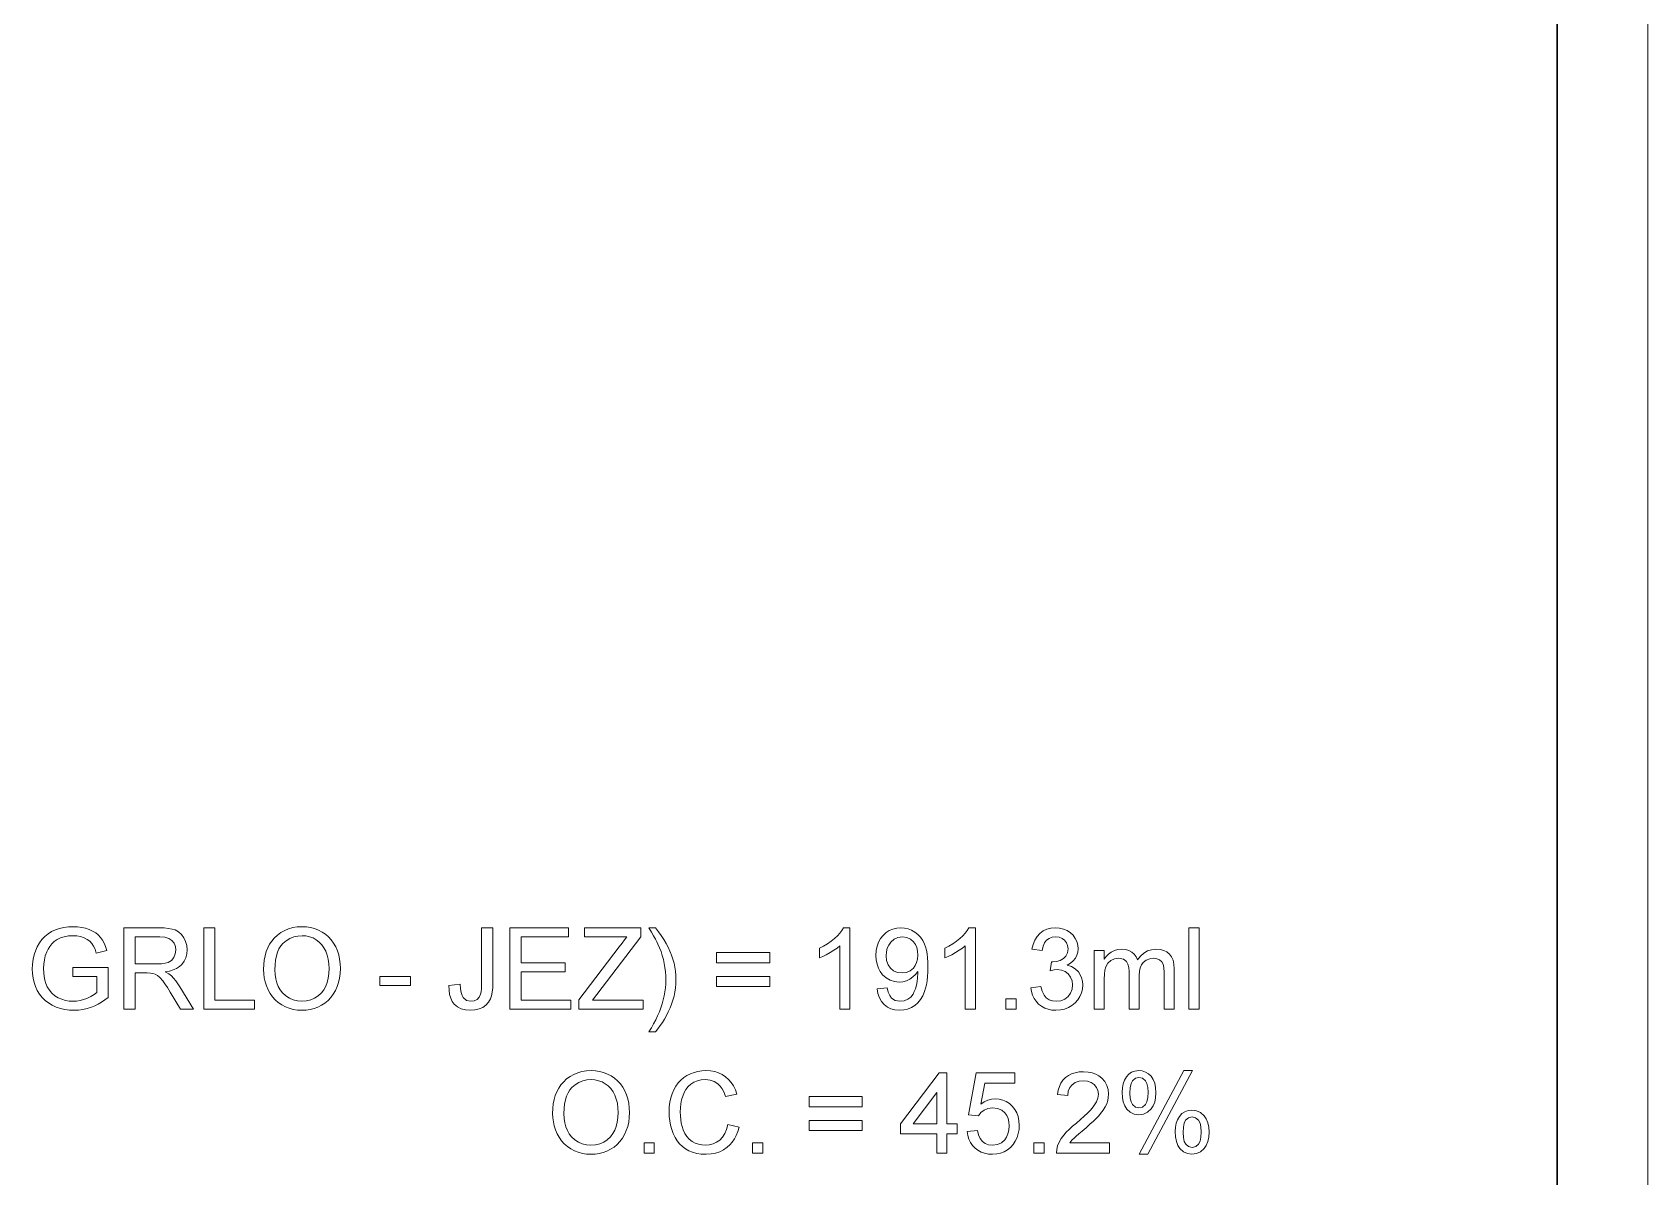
# Model space of a CAD drawing. Extents: x 0 to 297, y 0 to 547.
# Drawn here: x 207.6 to 297, y 60.8 to 124.1 of the extents above; entities that cross this region are included whole.
import ezdxf

# ---------------------------------------------------------------- set-up
doc = ezdxf.new("R2010")
doc.units = 0

msp = doc.modelspace()

# ---------------------------------------------------------------- linework, layer by layer
at = {"color": 7, "lineweight": 13}
msp.add_line((297, 0), (297, 420), dxfattribs=at)
at = {"color": 7, "lineweight": 30}
msp.add_line((292, 5), (292, 415), dxfattribs=at)
at = {"color": 7, "lineweight": 13}
for points in [[(209.891, 71.903), (209.891, 72.403), (211.828, 72.403), (211.828, 70.731), (211.65, 70.598), (211.47, 70.479), (211.288, 70.374), (211.104, 70.283), (210.917, 70.205), (210.681, 70.128), (210.441, 70.072), (210.199, 70.039), (209.954, 70.028), (209.692, 70.039), (209.439, 70.073), (209.197, 70.13), (208.964, 70.209), (208.741, 70.31), (208.534, 70.433), (208.348, 70.576), (208.183, 70.74), (208.04, 70.923), (207.918, 71.126), (207.818, 71.345), (207.741, 71.573), (207.685, 71.812), (207.652, 72.061), (207.641, 72.319), (207.648, 72.535), (207.671, 72.745), (207.71, 72.951), (207.763, 73.151), (207.832, 73.347), (207.916, 73.538), (208.036, 73.753), (208.176, 73.945), (208.335, 74.113), (208.513, 74.257), (208.711, 74.379), (208.925, 74.478), (209.151, 74.554), (209.39, 74.609), (209.641, 74.642), (209.905, 74.653), (210.144, 74.643), (210.372, 74.614), (210.588, 74.566), (210.792, 74.497), (210.979, 74.412), (211.146, 74.311), (211.29, 74.195), (211.414, 74.063), (211.519, 73.914), (211.612, 73.743), (211.69, 73.551), (211.756, 73.338), (211.182, 73.191), (211.109, 73.402), (211.026, 73.58), (210.932, 73.726), (210.819, 73.847), (210.677, 73.95), (210.506, 74.037), (210.315, 74.101), (210.11, 74.14), (209.893, 74.153), (209.635, 74.139), (209.402, 74.098), (209.193, 74.028), (209.009, 73.936), (208.851, 73.827), (208.717, 73.7), (208.605, 73.559), (208.512, 73.411), (208.435, 73.253), (208.361, 73.038), (208.308, 72.815), (208.276, 72.583), (208.266, 72.343), (208.274, 72.108), (208.298, 71.89), (208.339, 71.687), (208.397, 71.501), (208.471, 71.33), (208.585, 71.139), (208.723, 70.975), (208.884, 70.837), (209.068, 70.725), (209.268, 70.639), (209.473, 70.578), (209.684, 70.541), (209.901, 70.528), (210.092, 70.538), (210.28, 70.568), (210.466, 70.617), (210.65, 70.685), (210.873, 70.793), (211.058, 70.904), (211.203, 71.02), (211.203, 71.903)], [(212.703, 70.091), (212.703, 74.591), (214.669, 74.591), (214.94, 74.583), (215.176, 74.561), (215.378, 74.523), (215.545, 74.47), (215.731, 74.369), (215.891, 74.227), (216.024, 74.044), (216.123, 73.834), (216.183, 73.609), (216.203, 73.37), (216.185, 73.142), (216.129, 72.932), (216.036, 72.741), (215.906, 72.568), (215.775, 72.447), (215.617, 72.345), (215.434, 72.262), (215.224, 72.198), (214.989, 72.153), (215.19, 72.04), (215.336, 71.929), (215.46, 71.801), (215.581, 71.658), (215.697, 71.499), (215.81, 71.324), (216.559, 70.091), (215.839, 70.091), (215.268, 71.034), (215.112, 71.285), (214.974, 71.493), (214.857, 71.659), (214.704, 71.841), (214.567, 71.956), (214.438, 72.026), (214.307, 72.07), (214.179, 72.086), (213.989, 72.091), (213.328, 72.091), (213.328, 70.091)], [(217.121, 70.091), (217.121, 74.591), (217.746, 74.591), (217.746, 70.591), (219.934, 70.591), (219.934, 70.091)], [(220.434, 72.281), (220.443, 72.552), (220.471, 72.808), (220.517, 73.048), (220.582, 73.273), (220.666, 73.484), (220.768, 73.679), (220.888, 73.859), (221.028, 74.024), (221.205, 74.191), (221.396, 74.332), (221.601, 74.448), (221.82, 74.538), (222.053, 74.602), (222.3, 74.64), (222.561, 74.653), (222.803, 74.641), (223.034, 74.606), (223.256, 74.547), (223.468, 74.464), (223.671, 74.357), (223.859, 74.23), (224.029, 74.083), (224.179, 73.918), (224.311, 73.735), (224.424, 73.533), (224.518, 73.315), (224.59, 73.087), (224.642, 72.847), (224.673, 72.596), (224.684, 72.333), (224.673, 72.067), (224.64, 71.812), (224.585, 71.569), (224.509, 71.337), (224.411, 71.117), (224.292, 70.912), (224.156, 70.729), (224.001, 70.567), (223.829, 70.425), (223.638, 70.304), (223.434, 70.205), (223.225, 70.128), (223.009, 70.072), (222.787, 70.039), (222.559, 70.028), (222.313, 70.04), (222.078, 70.077), (221.853, 70.138), (221.639, 70.223), (221.436, 70.333), (221.248, 70.464), (221.079, 70.612), (220.93, 70.779), (220.799, 70.963), (220.688, 71.165), (220.596, 71.379), (220.525, 71.597), (220.474, 71.82), (220.444, 72.048)], [(230.684, 71.391), (231.309, 71.466), (231.326, 71.217), (231.361, 71.012), (231.412, 70.848), (231.479, 70.727), (231.661, 70.578), (231.901, 70.528), (232.086, 70.554), (232.244, 70.631), (232.365, 70.753), (232.442, 70.912), (232.472, 71.053), (232.49, 71.242), (232.496, 71.477), (232.496, 74.591), (233.121, 74.591), (233.121, 71.534), (233.113, 71.268), (233.087, 71.034), (233.045, 70.832), (232.986, 70.662), (232.879, 70.472), (232.737, 70.315), (232.56, 70.19), (232.354, 70.1), (232.126, 70.046), (231.875, 70.028), (231.6, 70.05), (231.36, 70.114), (231.153, 70.221), (230.981, 70.371), (230.87, 70.522), (230.785, 70.699), (230.726, 70.903), (230.692, 71.134)], [(234.059, 70.091), (234.059, 74.591), (237.309, 74.591), (237.309, 74.091), (234.684, 74.091), (234.684, 72.653), (237.121, 72.653), (237.121, 72.153), (234.684, 72.153), (234.684, 70.591), (237.434, 70.591), (237.434, 70.091)], [(237.871, 70.091), (237.871, 70.612), (240.112, 73.545), (240.264, 73.743), (240.403, 73.925), (240.53, 74.091), (238.184, 74.091), (238.184, 74.591), (241.309, 74.591), (241.309, 74.091), (238.868, 70.899), (238.633, 70.591), (241.434, 70.591), (241.434, 70.091)], [(242.121, 68.841), (241.746, 68.841), (241.885, 69.062), (242.012, 69.283), (242.129, 69.503), (242.234, 69.724), (242.329, 69.946), (242.412, 70.167), (242.484, 70.388), (242.545, 70.609), (242.595, 70.83), (242.634, 71.052), (242.661, 71.273), (242.678, 71.494), (242.684, 71.716), (242.678, 71.94), (242.662, 72.164), (242.635, 72.388), (242.597, 72.61), (242.549, 72.832), (242.49, 73.054), (242.421, 73.271), (242.341, 73.485), (242.251, 73.693), (242.192, 73.815), (242.112, 73.966), (242.011, 74.146), (241.889, 74.354), (241.746, 74.591), (242.121, 74.591), (242.285, 74.376), (242.436, 74.161), (242.575, 73.946), (242.7, 73.731), (242.814, 73.515), (242.914, 73.299), (243.002, 73.083), (243.076, 72.864), (243.138, 72.641), (243.185, 72.416), (243.219, 72.187), (243.239, 71.954), (243.246, 71.719), (243.239, 71.489), (243.219, 71.262), (243.186, 71.036), (243.139, 70.813), (243.079, 70.592), (243.005, 70.374), (242.918, 70.157), (242.821, 69.946), (242.719, 69.742), (242.611, 69.546), (242.497, 69.358), (242.377, 69.178), (242.252, 69.005)], [(252.871, 70.091), (252.309, 70.091), (252.309, 73.598), (252.159, 73.471), (251.981, 73.345), (251.776, 73.218), (251.564, 73.102), (251.366, 73.007), (251.184, 72.933), (251.184, 73.466), (251.412, 73.58), (251.626, 73.706), (251.825, 73.843), (252.009, 73.992), (252.173, 74.145), (252.31, 74.296), (252.423, 74.444), (252.509, 74.591), (252.871, 74.591)], [(254.371, 71.216), (254.934, 71.278), (254.989, 71.039), (255.07, 70.849), (255.176, 70.706), (255.381, 70.573), (255.636, 70.528), (255.865, 70.555), (256.072, 70.636), (256.244, 70.762), (256.368, 70.925), (256.432, 71.06), (256.491, 71.224), (256.546, 71.417), (256.589, 71.628), (256.615, 71.846), (256.624, 72.07), (256.621, 72.18), (256.502, 72.016), (256.357, 71.874), (256.186, 71.754), (255.997, 71.663), (255.798, 71.609), (255.589, 71.591), (255.331, 71.616), (255.093, 71.692), (254.876, 71.819), (254.68, 71.997), (254.546, 72.17), (254.442, 72.363), (254.368, 72.577), (254.323, 72.812), (254.309, 73.067), (254.324, 73.331), (254.371, 73.574), (254.45, 73.795), (254.559, 73.994), (254.701, 74.172), (254.865, 74.323), (255.046, 74.44), (255.243, 74.524), (255.455, 74.574), (255.684, 74.591), (255.892, 74.576), (256.092, 74.532), (256.282, 74.459), (256.463, 74.356), (256.629, 74.226), (256.774, 74.071), (256.898, 73.891), (257, 73.687), (257.056, 73.531), (257.102, 73.354), (257.138, 73.156), (257.163, 72.935), (257.178, 72.693), (257.184, 72.43), (257.178, 72.154), (257.163, 71.897), (257.138, 71.66), (257.102, 71.443), (257.056, 71.245), (257, 71.066), (256.898, 70.827), (256.773, 70.619), (256.625, 70.441), (256.456, 70.293), (256.267, 70.177), (256.063, 70.094), (255.843, 70.045), (255.607, 70.028), (255.361, 70.048), (255.139, 70.106), (254.94, 70.203), (254.765, 70.34), (254.617, 70.511), (254.503, 70.714), (254.421, 70.949)], [(259.809, 70.091), (259.246, 70.091), (259.246, 73.598), (259.097, 73.471), (258.919, 73.345), (258.713, 73.218), (258.501, 73.102), (258.304, 73.007), (258.121, 72.933), (258.121, 73.466), (258.349, 73.58), (258.563, 73.706), (258.762, 73.843), (258.946, 73.992), (259.11, 74.145), (259.248, 74.296), (259.36, 74.444), (259.446, 74.591), (259.809, 74.591)], [(262.871, 71.278), (263.434, 71.341), (263.507, 71.08), (263.607, 70.872), (263.731, 70.719), (263.885, 70.613), (264.069, 70.549), (264.286, 70.528), (264.541, 70.557), (264.758, 70.644), (264.939, 70.788), (265.075, 70.976), (265.156, 71.19), (265.184, 71.433), (265.157, 71.662), (265.077, 71.864), (264.943, 72.037), (264.768, 72.17), (264.564, 72.25), (264.331, 72.276), (264.161, 72.261), (263.953, 72.216), (264.013, 72.716), (264.098, 72.709), (264.305, 72.728), (264.498, 72.787), (264.676, 72.884), (264.819, 73.022), (264.905, 73.202), (264.934, 73.424), (264.912, 73.605), (264.849, 73.764), (264.743, 73.901), (264.603, 74.007), (264.439, 74.07), (264.25, 74.091), (264.062, 74.07), (263.896, 74.007), (263.752, 73.903), (263.635, 73.757), (263.55, 73.57), (263.496, 73.341), (262.934, 73.403), (262.998, 73.67), (263.093, 73.905), (263.219, 74.108), (263.375, 74.28), (263.558, 74.416), (263.762, 74.513), (263.987, 74.571), (264.232, 74.591), (264.462, 74.573), (264.679, 74.521), (264.883, 74.434), (265.066, 74.318), (265.218, 74.175), (265.338, 74.008), (265.426, 73.824), (265.479, 73.632), (265.496, 73.433), (265.479, 73.247), (265.427, 73.072), (265.34, 72.909), (265.22, 72.761), (265.066, 72.636), (264.88, 72.532), (265.126, 72.449), (265.337, 72.322), (265.511, 72.152), (265.614, 71.998), (265.687, 71.827), (265.731, 71.637), (265.746, 71.43), (265.729, 71.202), (265.679, 70.989), (265.595, 70.791), (265.478, 70.606), (265.327, 70.436), (265.15, 70.289), (264.956, 70.175), (264.744, 70.093), (264.514, 70.045), (264.267, 70.028), (264.043, 70.042), (263.835, 70.084), (263.643, 70.154), (263.467, 70.251), (263.307, 70.376), (263.167, 70.524), (263.054, 70.688), (262.966, 70.868), (262.906, 71.065)], [(271.621, 70.091), (271.621, 74.591), (272.184, 74.591), (272.184, 70.091)], [(213.328, 72.591), (214.554, 72.591), (214.794, 72.6), (214.994, 72.628), (215.153, 72.676), (215.336, 72.786), (215.47, 72.948), (215.551, 73.143), (215.578, 73.354), (215.554, 73.556), (215.483, 73.733), (215.365, 73.884), (215.196, 73.999), (214.972, 74.068), (214.692, 74.091), (213.328, 74.091)], [(221.059, 72.273), (221.07, 72.012), (221.106, 71.771), (221.165, 71.548), (221.248, 71.345), (221.355, 71.16), (221.485, 70.995), (221.665, 70.827), (221.861, 70.696), (222.075, 70.603), (222.307, 70.547), (222.556, 70.528), (222.808, 70.547), (223.043, 70.604), (223.259, 70.698), (223.456, 70.83), (223.635, 71), (223.764, 71.168), (223.87, 71.358), (223.953, 71.57), (224.011, 71.804), (224.047, 72.06), (224.059, 72.338), (224.047, 72.603), (224.013, 72.851), (223.957, 73.081), (223.877, 73.294), (223.776, 73.487), (223.654, 73.657), (223.511, 73.804), (223.348, 73.928), (223.168, 74.027), (222.977, 74.097), (222.776, 74.139), (222.564, 74.153), (222.325, 74.136), (222.099, 74.084), (221.887, 73.997), (221.688, 73.876), (221.503, 73.72), (221.385, 73.585), (221.285, 73.425), (221.204, 73.242), (221.14, 73.036), (221.095, 72.805), (221.068, 72.551)], [(256.621, 73.08), (256.606, 73.3), (256.563, 73.497), (256.489, 73.669), (256.387, 73.818), (256.215, 73.969), (256.01, 74.06), (255.771, 74.091), (255.525, 74.058), (255.309, 73.96), (255.124, 73.797), (255.014, 73.639), (254.934, 73.459), (254.887, 73.258), (254.871, 73.035), (254.898, 72.773), (254.978, 72.545), (255.111, 72.353), (255.289, 72.207), (255.504, 72.12), (255.757, 72.091), (255.994, 72.12), (256.201, 72.207), (256.378, 72.353), (256.484, 72.497), (256.56, 72.666), (256.606, 72.86)], [(266.371, 70.091), (266.371, 73.341), (266.934, 73.341), (266.934, 72.851), (267.043, 73.007), (267.175, 73.14), (267.329, 73.252), (267.501, 73.336), (267.688, 73.386), (267.891, 73.403), (268.111, 73.386), (268.303, 73.334), (268.467, 73.247), (268.602, 73.13), (268.707, 72.985), (268.783, 72.812), (268.948, 73.025), (269.132, 73.191), (269.334, 73.309), (269.556, 73.38), (269.796, 73.403), (270.026, 73.387), (270.228, 73.336), (270.401, 73.253), (270.546, 73.136), (270.661, 72.985), (270.743, 72.797), (270.792, 72.574), (270.809, 72.314), (270.809, 70.091), (270.246, 70.091), (270.246, 72.114), (270.233, 72.395), (270.192, 72.584), (270.117, 72.714), (269.998, 72.815), (269.845, 72.881), (269.667, 72.903), (269.451, 72.878), (269.262, 72.803), (269.098, 72.678), (268.998, 72.549), (268.928, 72.385), (268.885, 72.188), (268.871, 71.957), (268.871, 70.091), (268.309, 70.091), (268.309, 72.178), (268.294, 72.399), (268.249, 72.58), (268.174, 72.722), (267.997, 72.858), (267.735, 72.903), (267.513, 72.873), (267.307, 72.782), (267.137, 72.633), (267.022, 72.428), (266.973, 72.25), (266.943, 72.026), (266.934, 71.757), (266.934, 70.091)], [(248.434, 72.653), (245.496, 72.653), (245.496, 73.216), (248.434, 73.216)], [(226.871, 71.403), (226.871, 71.903), (228.559, 71.903), (228.559, 71.403)], [(248.434, 71.341), (245.496, 71.341), (245.496, 71.903), (248.434, 71.903)], [(261.496, 70.091), (261.496, 70.653), (262.059, 70.653), (262.059, 70.091)], [(236.424, 64.32), (236.433, 64.59), (236.461, 64.846), (236.507, 65.087), (236.572, 65.312), (236.656, 65.522), (236.758, 65.717), (236.879, 65.897), (237.018, 66.062), (237.195, 66.229), (237.386, 66.371), (237.591, 66.486), (237.81, 66.576), (238.043, 66.64), (238.29, 66.679), (238.552, 66.692), (238.793, 66.68), (239.025, 66.644), (239.246, 66.585), (239.459, 66.502), (239.661, 66.396), (239.849, 66.268), (240.019, 66.122), (240.169, 65.957), (240.301, 65.773), (240.414, 65.571), (240.508, 65.354), (240.58, 65.125), (240.632, 64.885), (240.663, 64.634), (240.674, 64.371), (240.663, 64.105), (240.63, 63.85), (240.576, 63.607), (240.499, 63.375), (240.401, 63.155), (240.283, 62.951), (240.146, 62.767), (239.992, 62.605), (239.819, 62.463), (239.628, 62.343), (239.425, 62.243), (239.215, 62.166), (238.999, 62.111), (238.777, 62.078), (238.549, 62.067), (238.303, 62.079), (238.068, 62.115), (237.843, 62.176), (237.63, 62.262), (237.427, 62.371), (237.239, 62.502), (237.07, 62.651), (236.92, 62.817), (236.79, 63.002), (236.678, 63.204), (236.587, 63.417), (236.515, 63.636), (236.464, 63.859), (236.434, 64.087)], [(237.049, 64.312), (237.061, 64.051), (237.096, 63.809), (237.155, 63.586), (237.238, 63.383), (237.345, 63.199), (237.476, 63.033), (237.655, 62.865), (237.852, 62.735), (238.066, 62.641), (238.297, 62.585), (238.546, 62.567), (238.799, 62.586), (239.033, 62.642), (239.249, 62.736), (239.446, 62.869), (239.625, 63.038), (239.754, 63.207), (239.86, 63.397), (239.943, 63.609), (240.002, 63.843), (240.037, 64.098), (240.049, 64.376), (240.037, 64.641), (240.003, 64.889), (239.947, 65.12), (239.868, 65.333), (239.767, 65.526), (239.645, 65.696), (239.502, 65.843), (239.338, 65.967), (239.158, 66.065), (238.968, 66.135), (238.767, 66.178), (238.555, 66.192), (238.315, 66.174), (238.089, 66.122), (237.877, 66.036), (237.678, 65.914), (237.494, 65.759), (237.376, 65.623), (237.276, 65.464), (237.194, 65.281), (237.13, 65.074), (237.085, 64.844), (237.058, 64.59)], [(246.111, 63.708), (246.736, 63.559), (246.667, 63.326), (246.582, 63.112), (246.481, 62.918), (246.363, 62.742), (246.23, 62.586), (246.08, 62.449), (245.882, 62.311), (245.667, 62.204), (245.436, 62.128), (245.187, 62.082), (244.922, 62.067), (244.649, 62.078), (244.397, 62.114), (244.166, 62.173), (243.957, 62.255), (243.769, 62.361), (243.6, 62.489), (243.448, 62.639), (243.313, 62.809), (243.194, 63.001), (243.093, 63.214), (243.01, 63.44), (242.945, 63.673), (242.898, 63.913), (242.871, 64.159), (242.861, 64.412), (242.872, 64.685), (242.903, 64.943), (242.954, 65.187), (243.027, 65.416), (243.12, 65.632), (243.232, 65.83), (243.361, 66.008), (243.508, 66.166), (243.673, 66.304), (243.854, 66.422), (244.049, 66.519), (244.251, 66.594), (244.461, 66.648), (244.678, 66.681), (244.903, 66.692), (245.154, 66.678), (245.389, 66.637), (245.607, 66.569), (245.809, 66.474), (245.995, 66.351), (246.161, 66.203), (246.306, 66.034), (246.429, 65.842), (246.531, 65.629), (246.611, 65.393), (245.986, 65.255), (245.906, 65.483), (245.809, 65.678), (245.696, 65.84), (245.566, 65.968), (245.366, 66.092), (245.135, 66.167), (244.873, 66.192), (244.643, 66.176), (244.432, 66.13), (244.241, 66.052), (244.07, 65.944), (243.921, 65.809), (243.796, 65.653), (243.695, 65.476), (243.617, 65.278), (243.56, 65.067), (243.519, 64.853), (243.494, 64.636), (243.486, 64.416), (243.493, 64.193), (243.512, 63.981), (243.543, 63.781), (243.588, 63.593), (243.645, 63.416), (243.735, 63.216), (243.848, 63.043), (243.982, 62.897), (244.138, 62.778), (244.309, 62.686), (244.487, 62.62), (244.671, 62.58), (244.863, 62.567), (245.091, 62.585), (245.301, 62.639), (245.492, 62.728), (245.666, 62.854), (245.817, 63.015), (245.942, 63.212), (246.04, 63.442)], [(257.674, 62.129), (257.674, 63.192), (255.674, 63.192), (255.674, 63.754), (257.799, 66.567), (258.236, 66.567), (258.236, 63.754), (258.799, 63.754), (258.799, 63.192), (258.236, 63.192), (258.236, 62.129)], [(259.361, 63.317), (259.924, 63.379), (259.982, 63.132), (260.073, 62.929), (260.197, 62.771), (260.353, 62.657), (260.54, 62.589), (260.758, 62.567), (261.024, 62.599), (261.248, 62.697), (261.431, 62.86), (261.537, 63.018), (261.613, 63.2), (261.659, 63.407), (261.674, 63.637), (261.66, 63.855), (261.617, 64.048), (261.546, 64.218), (261.446, 64.363), (261.268, 64.511), (261.041, 64.6), (260.763, 64.629), (260.503, 64.599), (260.29, 64.508), (260.12, 64.368), (259.986, 64.192), (259.424, 64.254), (259.861, 66.567), (261.986, 66.567), (261.986, 66.004), (260.325, 66.004), (260.11, 64.84), (260.304, 64.967), (260.503, 65.057), (260.706, 65.111), (260.914, 65.129), (261.13, 65.113), (261.332, 65.064), (261.519, 64.982), (261.693, 64.868), (261.853, 64.72), (261.991, 64.548), (262.098, 64.356), (262.175, 64.146), (262.221, 63.918), (262.236, 63.67), (262.223, 63.432), (262.181, 63.208), (262.113, 62.996), (262.017, 62.798), (261.893, 62.614), (261.746, 62.446), (261.582, 62.31), (261.4, 62.203), (261.202, 62.127), (260.987, 62.082), (260.755, 62.067), (260.527, 62.08), (260.316, 62.121), (260.123, 62.19), (259.947, 62.286), (259.789, 62.409), (259.652, 62.555), (259.541, 62.718), (259.455, 62.9), (259.396, 63.099)], [(267.236, 62.692), (267.236, 62.129), (264.299, 62.129), (264.311, 62.33), (264.36, 62.523), (264.446, 62.728), (264.561, 62.93), (264.705, 63.128), (264.838, 63.28), (264.999, 63.441), (265.188, 63.611), (265.406, 63.791), (265.633, 63.988), (265.833, 64.17), (266.007, 64.336), (266.154, 64.486), (266.274, 64.621), (266.369, 64.74), (266.503, 64.961), (266.584, 65.177), (266.611, 65.388), (266.586, 65.585), (266.509, 65.761), (266.382, 65.915), (266.213, 66.034), (266.014, 66.105), (265.784, 66.129), (265.542, 66.105), (265.334, 66.033), (265.161, 65.914), (265.03, 65.752), (264.951, 65.553), (264.924, 65.317), (264.361, 65.379), (264.397, 65.612), (264.458, 65.821), (264.544, 66.007), (264.656, 66.17), (264.792, 66.309), (264.952, 66.424), (265.132, 66.514), (265.333, 66.578), (265.554, 66.616), (265.796, 66.629), (266.04, 66.615), (266.263, 66.572), (266.464, 66.5), (266.644, 66.4), (266.803, 66.272), (266.965, 66.082), (267.081, 65.872), (267.151, 65.639), (267.174, 65.386), (267.163, 65.208), (267.129, 65.032), (267.073, 64.858), (266.991, 64.682), (266.88, 64.5), (266.739, 64.312), (266.632, 64.189), (266.498, 64.05), (266.337, 63.894), (266.149, 63.722), (265.934, 63.534), (265.709, 63.348), (265.526, 63.193), (265.386, 63.072), (265.288, 62.983), (265.146, 62.838), (265.032, 62.692)], [(267.924, 65.506), (267.939, 65.744), (267.983, 65.963), (268.057, 66.163), (268.16, 66.345), (268.292, 66.497), (268.449, 66.605), (268.634, 66.67), (268.845, 66.692), (269.042, 66.672), (269.222, 66.614), (269.384, 66.518), (269.528, 66.382), (269.647, 66.209), (269.731, 66), (269.782, 65.753), (269.799, 65.471), (269.782, 65.195), (269.73, 64.953), (269.645, 64.745), (269.525, 64.57), (269.329, 64.395), (269.104, 64.289), (268.851, 64.254), (268.6, 64.289), (268.38, 64.393), (268.188, 64.566), (268.073, 64.741), (267.99, 64.957), (267.94, 65.212)], [(268.859, 66.317), (268.663, 66.27), (268.503, 66.131), (268.424, 65.973), (268.377, 65.745), (268.361, 65.449), (268.377, 65.177), (268.425, 64.966), (268.505, 64.813), (268.665, 64.675), (268.859, 64.629), (269.058, 64.676), (269.219, 64.815), (269.298, 64.973), (269.345, 65.199), (269.361, 65.493), (269.345, 65.767), (269.297, 65.98), (269.218, 66.133), (269.056, 66.271)], [(268.863, 62.067), (271.334, 66.692), (271.821, 66.692), (269.35, 62.067)], [(253.549, 64.692), (250.611, 64.692), (250.611, 65.254), (253.549, 65.254)], [(257.674, 63.754), (257.674, 65.49), (256.362, 63.754)], [(270.861, 63.319), (270.876, 63.558), (270.92, 63.777), (270.994, 63.978), (271.097, 64.16), (271.228, 64.311), (271.387, 64.418), (271.572, 64.483), (271.784, 64.504), (272.043, 64.47), (272.27, 64.367), (272.466, 64.195), (272.584, 64.022), (272.669, 63.812), (272.719, 63.566), (272.736, 63.283), (272.719, 63.008), (272.668, 62.766), (272.583, 62.557), (272.463, 62.383), (272.267, 62.207), (272.041, 62.102), (271.787, 62.067), (271.537, 62.101), (271.316, 62.206), (271.125, 62.38), (271.01, 62.556), (270.927, 62.771), (270.878, 63.025)], [(253.549, 63.379), (250.611, 63.379), (250.611, 63.942), (253.549, 63.942)], [(271.799, 64.129), (271.601, 64.083), (271.44, 63.944), (271.362, 63.785), (271.315, 63.558), (271.299, 63.261), (271.315, 62.991), (271.363, 62.78), (271.442, 62.627), (271.602, 62.488), (271.796, 62.442), (271.996, 62.488), (272.157, 62.627), (272.236, 62.785), (272.283, 63.011), (272.299, 63.306), (272.283, 63.579), (272.235, 63.792), (272.155, 63.945), (271.994, 64.083)], [(241.486, 62.129), (241.486, 62.692), (242.049, 62.692), (242.049, 62.129)], [(247.486, 62.129), (247.486, 62.692), (248.049, 62.692), (248.049, 62.129)], [(263.049, 62.129), (263.049, 62.692), (263.611, 62.692), (263.611, 62.129)]]:
    msp.add_lwpolyline(points, close=True, dxfattribs=at)

doc.saveas('drawing.dxf')
